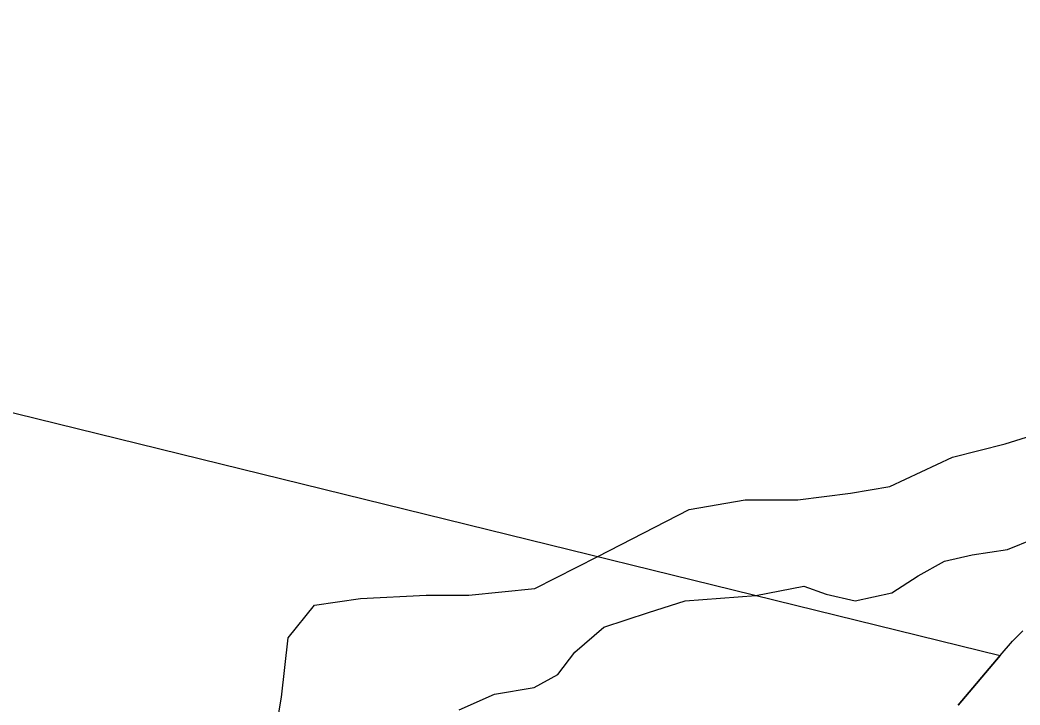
# Model space of a CAD drawing. Header units: inches. Extents: x 653559 to 669309, y 7245317 to 7256454.
# Drawn here: x 659769 to 660573, y 7251388 to 7251939 of the extents above; entities that cross this region are included whole.
import ezdxf

# ---------------------------------------------------------------- set-up
doc = ezdxf.new("R2010")
doc.units = ezdxf.units.IN
doc.header["$MEASUREMENT"] = 0
for name, color, linetype in [('Cauce', 5, 'Continuous'), ('Perimetral', 190, 'Continuous'), ('Reserva', 92, 'Continuous')]:
    doc.layers.add(name, color=color, linetype=linetype)

msp = doc.modelspace()

# ---------------------------------------------------------------- linework, layer by layer
at = {"layer": 'Cauce', "color": 160}
for points in [[(660557.6, 7251427.31, 0), (660567.44, 7251438.88, 0), (660575.67, 7251447.24, 0)], [(660523.61, 7251387.33, 0), (660557.6, 7251427.31, 0)]]:
    msp.add_polyline3d(points, dxfattribs=at)
at = {"layer": 'Perimetral', "color": 200}
msp.add_polyline3d([(658477.9, 7251938.79, 0), (660557.6, 7251427.31, 0), (660523.61, 7251387.33, 0)], dxfattribs=at)
at = {"layer": 'Reserva', "transparency": 33554613}
for points in [[(659974.02, 7251362.18), (659979.31, 7251393.93), (659984.6, 7251441.55), (660005.77, 7251468.01), (660042.81, 7251473.3), (660095.72, 7251475.95), (660130.12, 7251475.95), (660183.04, 7251481.24), (660233.86, 7251506.93), (660307.39, 7251544.74), (660352.37, 7251552.68), (660394.7, 7251552.68), (660437.04, 7251557.97), (660468.79, 7251563.26), (660519.06, 7251587.08), (660561.39, 7251597.66), (660603.73, 7251610.89)], [(660122.14, 7251383.57), (660150.71, 7251396.27), (660182.46, 7251401.56), (660201.51, 7251412.14), (660215.27, 7251430.13), (660238.56, 7251450.24), (660274.54, 7251461.88), (660304.17, 7251471.41), (660360.83, 7251475.71), (660399.42, 7251483.05), (660417.41, 7251476.7), (660440.7, 7251471.41), (660470.33, 7251477.76), (660491.5, 7251491.52), (660512.66, 7251503.16), (660534.89, 7251508.45), (660563.46, 7251512.68), (660584.63, 7251521.15)]]:
    msp.add_lwpolyline(points, dxfattribs=at)

doc.saveas('drawing.dxf')
